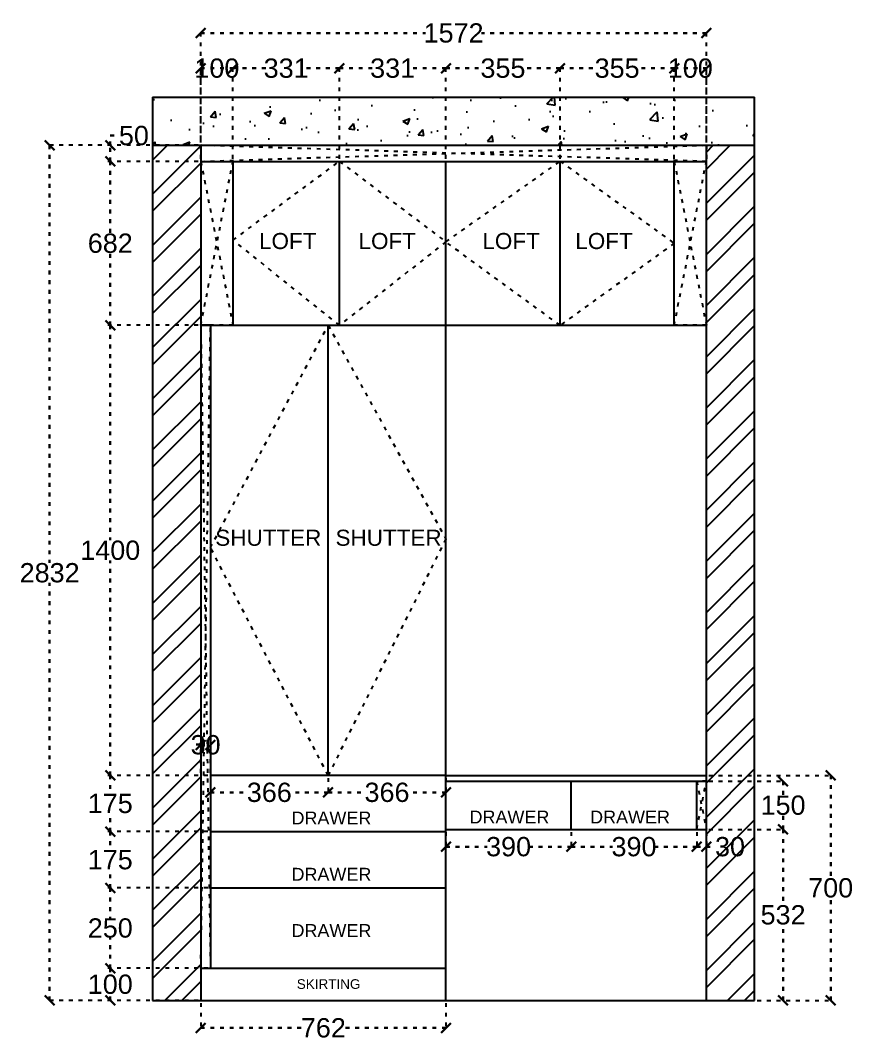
# Model space of a CAD drawing. Header units: millimetres. Extents: x 220712 to 1505573, y -354410 to 241923.
# Drawn here: x 289442 to 292029, y 112900 to 116073 of the extents above; entities that cross this region are included whole.
import ezdxf

# ---------------------------------------------------------------- set-up
doc = ezdxf.new("R2010")
doc.units = ezdxf.units.MM
doc.header["$MEASUREMENT"] = 0
doc.linetypes.add('ACAD_ISO03W100', pattern=[30, 12, -18])
doc.layers.add('Walls', color=253, linetype='Continuous')
doc.styles.get("Standard").update_dxf_attribs({"font": 'arial.ttf'})
doc.dimstyles.get("Standard").update_dxf_attribs({"dimtxt": 60, "dimasz": 30, "dimexe": 7.75, "dimexo": 8.13, "dimgap": 0.63, "dimtad": 0, "dimtih": 1, "dimtoh": 1, "dimdec": 0, "dimzin": 0, "dimtxsty": 'Standard', "dimblk": 'OBLIQUE', "dimcen": 2.25, "dimclrd": 1, "dimclre": 1, "dimclrt": 1, "dimadec": 0, "dimazin": 0, "dimtfac": 1, "dimtdec": 0, "dimtofl": 0, "dimtmove": 0, "dimatfit": 3, "dimfxl": 1, "dimtolj": 1, "dimtzin": 0, "dimlwd": 30, "dimarcsym": 0})

# ---------------------------------------------------------------- blocks, each defined once
blk = doc.blocks.new('_Oblique')
at = {"color": 0, "linetype": 'ByBlock', "lineweight": -2}
blk.add_line((-0.5, -0.5), (0.5, 0.5), dxfattribs=at)
blk = doc.blocks.new('*D835')
at = {"layer": 'Defpoints', "color": 0, "linetype": 'ACAD_ISO03W100', "transparency": 16777216}
for p in [(290002.5, 113024.5), (290764.5, 113024.5), (290764.5, 112939)]:
    blk.add_point(p, dxfattribs=at)
at = {"layer": 'Walls', "color": 1, "linetype": 'ACAD_ISO03W100', "lineweight": -2, "transparency": 16777216}
for p, q in [((290002.5, 113016.4), (290002.5, 112931.2)), ((290764.5, 113016.4), (290764.5, 112931.2))]:
    blk.add_line(p, q, dxfattribs=at)
at = {"layer": 'Walls', "color": 1, "linetype": 'ACAD_ISO03W100', "lineweight": 30, "transparency": 16777216}
for p, q in [((290002.5, 112939), (290317.1, 112939)), ((290764.5, 112939), (290449.9, 112939))]:
    blk.add_line(p, q, dxfattribs=at)
at = {"layer": 'Walls', "color": 1, "linetype": 'ACAD_ISO03W100', "lineweight": 30, "transparency": 16777216, "xscale": 30, "yscale": 30, "zscale": 30, "rotation": 180}
blk.add_blockref('_Oblique', (290002.5, 112939), dxfattribs=at)
at = {"layer": 'Walls', "color": 1, "linetype": 'ACAD_ISO03W100', "lineweight": 30, "transparency": 16777216, "xscale": 30, "yscale": 30, "zscale": 30}
blk.add_blockref('_Oblique', (290764.5, 112939), dxfattribs=at)
at = {"layer": 'Walls', "color": 1, "linetype": 'ACAD_ISO03W100', "transparency": 16777216, "insert": (290383.5, 112939), "char_height": 60, "attachment_point": 5}
blk.add_mtext('\\A1;762', dxfattribs=at)
blk = doc.blocks.new('*D836')
at = {"layer": 'Defpoints', "color": 0, "linetype": 'ACAD_ISO03W100', "transparency": 16777216}
for p in [(291154.5, 113556.5), (291544.5, 113556.5), (291544.5, 113502.5)]:
    blk.add_point(p, dxfattribs=at)
at = {"layer": 'Walls', "color": 1, "linetype": 'ACAD_ISO03W100', "lineweight": -2, "transparency": 16777216}
for p, q in [((291154.5, 113548.37), (291154.5, 113494.75)), ((291544.5, 113548.37), (291544.5, 113494.75))]:
    blk.add_line(p, q, dxfattribs=at)
at = {"layer": 'Walls', "color": 1, "linetype": 'ACAD_ISO03W100', "lineweight": 30, "transparency": 16777216}
for p, q in [((291154.5, 113502.5), (291282.710382, 113502.5)), ((291544.5, 113502.5), (291416.289618, 113502.5))]:
    blk.add_line(p, q, dxfattribs=at)
at = {"layer": 'Walls', "color": 1, "linetype": 'ACAD_ISO03W100', "lineweight": 30, "transparency": 16777216, "xscale": 30, "yscale": 30, "zscale": 30, "rotation": 180}
blk.add_blockref('_Oblique', (291154.5, 113502.5), dxfattribs=at)
at = {"layer": 'Walls', "color": 1, "linetype": 'ACAD_ISO03W100', "lineweight": 30, "transparency": 16777216, "xscale": 30, "yscale": 30, "zscale": 30}
blk.add_blockref('_Oblique', (291544.5, 113502.5), dxfattribs=at)
at = {"layer": 'Walls', "color": 1, "linetype": 'ACAD_ISO03W100', "transparency": 16777216, "insert": (291349.5, 113502.5), "char_height": 60, "attachment_point": 5}
blk.add_mtext('\\A1;390', dxfattribs=at)
blk = doc.blocks.new('*D853')
at = {"layer": 'Defpoints', "color": 0, "linetype": 'ACAD_ISO03W100', "transparency": 16777216}
for p in [(290764.5, 113556.5), (291154.5, 113556.5), (291154.5, 113502.5)]:
    blk.add_point(p, dxfattribs=at)
at = {"layer": 'Walls', "color": 1, "linetype": 'ACAD_ISO03W100', "lineweight": -2, "transparency": 16777216}
for p, q in [((290764.5, 113548.37), (290764.5, 113494.75)), ((291154.5, 113548.37), (291154.5, 113494.75))]:
    blk.add_line(p, q, dxfattribs=at)
at = {"layer": 'Walls', "color": 1, "linetype": 'ACAD_ISO03W100', "lineweight": 30, "transparency": 16777216}
for p, q in [((290764.5, 113502.5), (290892.710382, 113502.5)), ((291154.5, 113502.5), (291026.289618, 113502.5))]:
    blk.add_line(p, q, dxfattribs=at)
at = {"layer": 'Walls', "color": 1, "linetype": 'ACAD_ISO03W100', "lineweight": 30, "transparency": 16777216, "xscale": 30, "yscale": 30, "zscale": 30, "rotation": 180}
blk.add_blockref('_Oblique', (290764.5, 113502.5), dxfattribs=at)
at = {"layer": 'Walls', "color": 1, "linetype": 'ACAD_ISO03W100', "lineweight": 30, "transparency": 16777216, "xscale": 30, "yscale": 30, "zscale": 30}
blk.add_blockref('_Oblique', (291154.5, 113502.5), dxfattribs=at)
at = {"layer": 'Walls', "color": 1, "linetype": 'ACAD_ISO03W100', "transparency": 16777216, "insert": (290959.5, 113502.5), "char_height": 60, "attachment_point": 5}
blk.add_mtext('\\A1;390', dxfattribs=at)
blk = doc.blocks.new('*D854')
at = {"layer": 'Defpoints', "color": 0, "linetype": 'ACAD_ISO03W100', "transparency": 16777216}
for p in [(291544.5, 113556.5), (291574.5, 113556.5), (291574.5, 113502.5)]:
    blk.add_point(p, dxfattribs=at)
at = {"layer": 'Walls', "color": 1, "linetype": 'ACAD_ISO03W100', "lineweight": -2, "transparency": 16777216}
for p, q in [((291544.5, 113548.4), (291544.5, 113494.7)), ((291574.5, 113548.4), (291574.5, 113494.7))]:
    blk.add_line(p, q, dxfattribs=at)
at = {"layer": 'Walls', "color": 1, "linetype": 'ACAD_ISO03W100', "lineweight": 30, "transparency": 16777216}
for p, q in [((291544.5, 113502.5), (291574.5, 113502.5)), ((291574.5, 113502.5), (291604.5, 113502.5))]:
    blk.add_line(p, q, dxfattribs=at)
at = {"layer": 'Walls', "color": 1, "linetype": 'ACAD_ISO03W100', "lineweight": 30, "transparency": 16777216, "xscale": 30, "yscale": 30, "zscale": 30, "rotation": 180}
blk.add_blockref('_Oblique', (291544.5, 113502.5), dxfattribs=at)
at = {"layer": 'Walls', "color": 1, "linetype": 'ACAD_ISO03W100', "lineweight": 30, "transparency": 16777216, "xscale": 30, "yscale": 30, "zscale": 30}
blk.add_blockref('_Oblique', (291574.5, 113502.5), dxfattribs=at)
at = {"layer": 'Walls', "color": 1, "linetype": 'ACAD_ISO03W100', "transparency": 16777216, "insert": (291648, 113502.5), "char_height": 60, "attachment_point": 5}
blk.add_mtext('\\A1;30', dxfattribs=at)
blk = doc.blocks.new('*D855')
at = {"layer": 'Defpoints', "color": 0, "linetype": 'ACAD_ISO03W100', "transparency": 16777216}
for p in [(289721, 113124.5), (290002.5, 113124.5), (290002.5, 113024.5)]:
    blk.add_point(p, dxfattribs=at)
at = {"layer": 'Walls', "color": 1, "linetype": 'ACAD_ISO03W100', "lineweight": -2, "transparency": 16777216}
for p, q in [((289994.4, 113124.5), (289713.3, 113124.5)), ((289994.4, 113024.5), (289713.3, 113024.5))]:
    blk.add_line(p, q, dxfattribs=at)
at = {"layer": 'Walls', "color": 1, "linetype": 'ACAD_ISO03W100', "lineweight": 30, "transparency": 16777216}
for p, q in [((289721, 113124.5), (289721, 113105.8)), ((289721, 113024.5), (289721, 113043.2))]:
    blk.add_line(p, q, dxfattribs=at)
at = {"layer": 'Walls', "color": 1, "linetype": 'ACAD_ISO03W100', "lineweight": 30, "transparency": 16777216, "xscale": 30, "yscale": 30, "zscale": 30}
for p, rotation in [((289721, 113124.5), 90), ((289721, 113024.5), 270)]:
    blk.add_blockref('_Oblique', p, dxfattribs=dict(at, rotation=rotation))
at = {"layer": 'Walls', "color": 1, "linetype": 'ACAD_ISO03W100', "transparency": 16777216, "insert": (289721, 113074.5), "char_height": 60, "attachment_point": 5}
blk.add_mtext('\\A1;100', dxfattribs=at)
blk = doc.blocks.new('*D856')
at = {"layer": 'Defpoints', "color": 0, "linetype": 'ACAD_ISO03W100', "transparency": 16777216}
for p in [(289721, 113374.5), (290032.5, 113374.5), (290032.5, 113124.5)]:
    blk.add_point(p, dxfattribs=at)
at = {"layer": 'Walls', "color": 1, "linetype": 'ACAD_ISO03W100', "lineweight": -2, "transparency": 16777216}
for p, q in [((290024.4, 113374.5), (289713.3, 113374.5)), ((290024.4, 113124.5), (289713.3, 113124.5))]:
    blk.add_line(p, q, dxfattribs=at)
at = {"layer": 'Walls', "color": 1, "linetype": 'ACAD_ISO03W100', "lineweight": 30, "transparency": 16777216}
for p, q in [((289721, 113374.5), (289721, 113280.8)), ((289721, 113124.5), (289721, 113218.2))]:
    blk.add_line(p, q, dxfattribs=at)
at = {"layer": 'Walls', "color": 1, "linetype": 'ACAD_ISO03W100', "lineweight": 30, "transparency": 16777216, "xscale": 30, "yscale": 30, "zscale": 30}
for p, rotation in [((289721, 113374.5), 90), ((289721, 113124.5), 270)]:
    blk.add_blockref('_Oblique', p, dxfattribs=dict(at, rotation=rotation))
at = {"layer": 'Walls', "color": 1, "linetype": 'ACAD_ISO03W100', "transparency": 16777216, "insert": (289721, 113249.5), "char_height": 60, "attachment_point": 5}
blk.add_mtext('\\A1;250', dxfattribs=at)
blk = doc.blocks.new('*D857')
at = {"layer": 'Defpoints', "color": 0, "linetype": 'ACAD_ISO03W100', "transparency": 16777216}
for p in [(289721, 113549.5), (290032.5, 113549.5), (290032.5, 113374.5)]:
    blk.add_point(p, dxfattribs=at)
at = {"layer": 'Walls', "color": 1, "linetype": 'ACAD_ISO03W100', "lineweight": -2, "transparency": 16777216}
for p, q in [((290024.4, 113549.5), (289713.3, 113549.5)), ((290024.4, 113374.5), (289713.3, 113374.5))]:
    blk.add_line(p, q, dxfattribs=at)
at = {"layer": 'Walls', "color": 1, "linetype": 'ACAD_ISO03W100', "lineweight": 30, "transparency": 16777216}
for p, q in [((289721, 113549.5), (289721, 113493.3)), ((289721, 113374.5), (289721, 113430.7))]:
    blk.add_line(p, q, dxfattribs=at)
at = {"layer": 'Walls', "color": 1, "linetype": 'ACAD_ISO03W100', "lineweight": 30, "transparency": 16777216, "xscale": 30, "yscale": 30, "zscale": 30}
for p, rotation in [((289721, 113549.5), 90), ((289721, 113374.5), 270)]:
    blk.add_blockref('_Oblique', p, dxfattribs=dict(at, rotation=rotation))
at = {"layer": 'Walls', "color": 1, "linetype": 'ACAD_ISO03W100', "transparency": 16777216, "insert": (289721, 113462), "char_height": 60, "attachment_point": 5}
blk.add_mtext('\\A1;175', dxfattribs=at)
blk = doc.blocks.new('*D845')
at = {"layer": 'Defpoints', "color": 0, "linetype": 'ACAD_ISO03W100', "transparency": 16777216}
for p in [(289721, 113724.5), (290032.5, 113724.5), (290032.5, 113549.5)]:
    blk.add_point(p, dxfattribs=at)
at = {"layer": 'Walls', "color": 1, "linetype": 'ACAD_ISO03W100', "lineweight": -2, "transparency": 16777216}
for p, q in [((290024.4, 113724.5), (289713.3, 113724.5)), ((290024.4, 113549.5), (289713.3, 113549.5))]:
    blk.add_line(p, q, dxfattribs=at)
at = {"layer": 'Walls', "color": 1, "linetype": 'ACAD_ISO03W100', "lineweight": 30, "transparency": 16777216}
for p, q in [((289721, 113724.5), (289721, 113668.3)), ((289721, 113549.5), (289721, 113605.7))]:
    blk.add_line(p, q, dxfattribs=at)
at = {"layer": 'Walls', "color": 1, "linetype": 'ACAD_ISO03W100', "lineweight": 30, "transparency": 16777216, "xscale": 30, "yscale": 30, "zscale": 30}
for p, rotation in [((289721, 113724.5), 90), ((289721, 113549.5), 270)]:
    blk.add_blockref('_Oblique', p, dxfattribs=dict(at, rotation=rotation))
at = {"layer": 'Walls', "color": 1, "linetype": 'ACAD_ISO03W100', "transparency": 16777216, "insert": (289721, 113637), "char_height": 60, "attachment_point": 5}
blk.add_mtext('\\A1;175', dxfattribs=at)
blk = doc.blocks.new('*D846')
at = {"layer": 'Defpoints', "color": 0, "linetype": 'ACAD_ISO03W100', "transparency": 16777216}
for p in [(289721, 115124.5), (290032.5, 115124.5), (290032.5, 113724.5)]:
    blk.add_point(p, dxfattribs=at)
at = {"layer": 'Walls', "color": 1, "linetype": 'ACAD_ISO03W100', "lineweight": -2, "transparency": 16777216}
for p, q in [((290024.4, 115124.5), (289713.3, 115124.5)), ((290024.4, 113724.5), (289713.3, 113724.5))]:
    blk.add_line(p, q, dxfattribs=at)
at = {"layer": 'Walls', "color": 1, "linetype": 'ACAD_ISO03W100', "lineweight": 30, "transparency": 16777216}
for p, q in [((289721, 115124.5), (289721, 114455.8)), ((289721, 113724.5), (289721, 114393.2))]:
    blk.add_line(p, q, dxfattribs=at)
at = {"layer": 'Walls', "color": 1, "linetype": 'ACAD_ISO03W100', "lineweight": 30, "transparency": 16777216, "xscale": 30, "yscale": 30, "zscale": 30}
for p, rotation in [((289721, 115124.5), 90), ((289721, 113724.5), 270)]:
    blk.add_blockref('_Oblique', p, dxfattribs=dict(at, rotation=rotation))
at = {"layer": 'Walls', "color": 1, "linetype": 'ACAD_ISO03W100', "transparency": 16777216, "insert": (289721, 114424.5), "char_height": 60, "attachment_point": 5}
blk.add_mtext('\\A1;1400', dxfattribs=at)
blk = doc.blocks.new('*D847')
at = {"layer": 'Defpoints', "color": 0, "linetype": 'ACAD_ISO03W100', "transparency": 16777216}
for p in [(289721, 115634.5), (290002.5, 115634.5), (290002.5, 115124.5)]:
    blk.add_point(p, dxfattribs=at)
at = {"layer": 'Walls', "color": 1, "linetype": 'ACAD_ISO03W100', "lineweight": -2, "transparency": 16777216}
for p, q in [((289994.4, 115634.5), (289713.3, 115634.5)), ((289994.4, 115124.5), (289713.3, 115124.5))]:
    blk.add_line(p, q, dxfattribs=at)
at = {"layer": 'Walls', "color": 1, "linetype": 'ACAD_ISO03W100', "lineweight": 30, "transparency": 16777216}
for p, q in [((289721, 115634.5), (289721, 115410.8)), ((289721, 115124.5), (289721, 115348.2))]:
    blk.add_line(p, q, dxfattribs=at)
at = {"layer": 'Walls', "color": 1, "linetype": 'ACAD_ISO03W100', "lineweight": 30, "transparency": 16777216, "xscale": 30, "yscale": 30, "zscale": 30}
for p, rotation in [((289721, 115634.5), 90), ((289721, 115124.5), 270)]:
    blk.add_blockref('_Oblique', p, dxfattribs=dict(at, rotation=rotation))
at = {"layer": 'Walls', "color": 1, "linetype": 'ACAD_ISO03W100', "transparency": 16777216, "insert": (289721, 115379.5), "char_height": 60, "attachment_point": 5}
blk.add_mtext('\\A1;682', dxfattribs=at)
blk = doc.blocks.new('*D849')
at = {"layer": 'Defpoints', "color": 0, "linetype": 'ACAD_ISO03W100', "transparency": 16777216}
for p in [(289721, 115684.5), (290002.5, 115684.5), (290002.5, 115634.5)]:
    blk.add_point(p, dxfattribs=at)
at = {"layer": 'Walls', "color": 1, "linetype": 'ACAD_ISO03W100', "lineweight": 30, "transparency": 16777216}
for p, q in [((289721, 115684.5), (289721, 115714.5)), ((289721, 115714.5), (289751, 115714.5)), ((289721, 115634.5), (289721, 115684.5))]:
    blk.add_line(p, q, dxfattribs=at)
at = {"layer": 'Walls', "color": 1, "linetype": 'ACAD_ISO03W100', "lineweight": -2, "transparency": 16777216}
for p, q in [((289994.37, 115684.5), (289713.25, 115684.5)), ((289994.37, 115634.5), (289713.25, 115634.5))]:
    blk.add_line(p, q, dxfattribs=at)
at = {"layer": 'Walls', "color": 1, "linetype": 'ACAD_ISO03W100', "lineweight": 30, "transparency": 16777216, "xscale": 30, "yscale": 30, "zscale": 30}
for p, rotation in [((289721, 115684.5), 90), ((289721, 115634.5), 270)]:
    blk.add_blockref('_Oblique', p, dxfattribs=dict(at, rotation=rotation))
at = {"layer": 'Walls', "color": 1, "linetype": 'ACAD_ISO03W100', "transparency": 16777216, "insert": (289794.50176, 115714.5), "char_height": 60, "attachment_point": 5}
blk.add_mtext('\\A1;50', dxfattribs=at)
blk = doc.blocks.new('*D850')
at = {"layer": 'Defpoints', "color": 0, "linetype": 'ACAD_ISO03W100', "transparency": 16777216}
for p in [(290102.5, 115924), (290002.5, 115634.5), (290102.5, 115634.5)]:
    blk.add_point(p, dxfattribs=at)
at = {"layer": 'Walls', "color": 1, "linetype": 'ACAD_ISO03W100', "lineweight": -2, "transparency": 16777216}
for p, q in [((290002.5, 115642.63), (290002.5, 115931.75)), ((290102.5, 115642.63), (290102.5, 115931.75))]:
    blk.add_line(p, q, dxfattribs=at)
at = {"layer": 'Walls', "color": 1, "linetype": 'ACAD_ISO03W100', "lineweight": 30, "transparency": 16777216}
blk.add_line((290002.5, 115924), (290102.5, 115924), dxfattribs=at)
at = {"layer": 'Walls', "color": 1, "linetype": 'ACAD_ISO03W100', "lineweight": 30, "transparency": 16777216, "xscale": 30, "yscale": 30, "zscale": 30, "rotation": 180}
blk.add_blockref('_Oblique', (290002.5, 115924), dxfattribs=at)
at = {"layer": 'Walls', "color": 1, "linetype": 'ACAD_ISO03W100', "lineweight": 30, "transparency": 16777216, "xscale": 30, "yscale": 30, "zscale": 30}
blk.add_blockref('_Oblique', (290102.5, 115924), dxfattribs=at)
at = {"layer": 'Walls', "color": 1, "linetype": 'ACAD_ISO03W100', "transparency": 16777216, "insert": (290052.5, 115924), "char_height": 60, "attachment_point": 5}
blk.add_mtext('\\A1;100', dxfattribs=at)
blk = doc.blocks.new('*D851')
at = {"layer": 'Defpoints', "color": 0, "linetype": 'ACAD_ISO03W100', "transparency": 16777216}
for p in [(290433.5, 115924), (290102.5, 115634.5), (290433.5, 115634.5)]:
    blk.add_point(p, dxfattribs=at)
at = {"layer": 'Walls', "color": 1, "linetype": 'ACAD_ISO03W100', "lineweight": -2, "transparency": 16777216}
for p, q in [((290102.5, 115642.6), (290102.5, 115931.7)), ((290433.5, 115642.6), (290433.5, 115931.7))]:
    blk.add_line(p, q, dxfattribs=at)
at = {"layer": 'Walls', "color": 1, "linetype": 'ACAD_ISO03W100', "lineweight": 30, "transparency": 16777216}
for p, q in [((290102.5, 115924), (290206.9, 115924)), ((290433.5, 115924), (290329.1, 115924))]:
    blk.add_line(p, q, dxfattribs=at)
at = {"layer": 'Walls', "color": 1, "linetype": 'ACAD_ISO03W100', "lineweight": 30, "transparency": 16777216, "xscale": 30, "yscale": 30, "zscale": 30, "rotation": 180}
blk.add_blockref('_Oblique', (290102.5, 115924), dxfattribs=at)
at = {"layer": 'Walls', "color": 1, "linetype": 'ACAD_ISO03W100', "lineweight": 30, "transparency": 16777216, "xscale": 30, "yscale": 30, "zscale": 30}
blk.add_blockref('_Oblique', (290433.5, 115924), dxfattribs=at)
at = {"layer": 'Walls', "color": 1, "linetype": 'ACAD_ISO03W100', "transparency": 16777216, "insert": (290268, 115924), "char_height": 60, "attachment_point": 5}
blk.add_mtext('\\A1;331', dxfattribs=at)
blk = doc.blocks.new('*D852')
at = {"layer": 'Defpoints', "color": 0, "linetype": 'ACAD_ISO03W100', "transparency": 16777216}
for p in [(290433.5, 115924), (290433.5, 115634.5), (290764.5, 115634.5)]:
    blk.add_point(p, dxfattribs=at)
at = {"layer": 'Walls', "color": 1, "linetype": 'ACAD_ISO03W100', "lineweight": -2, "transparency": 16777216}
for p, q in [((290433.5, 115642.6), (290433.5, 115931.7)), ((290764.5, 115642.6), (290764.5, 115931.7))]:
    blk.add_line(p, q, dxfattribs=at)
at = {"layer": 'Walls', "color": 1, "linetype": 'ACAD_ISO03W100', "lineweight": 30, "transparency": 16777216}
for p, q in [((290433.5, 115924), (290537.9, 115924)), ((290764.5, 115924), (290660.1, 115924))]:
    blk.add_line(p, q, dxfattribs=at)
at = {"layer": 'Walls', "color": 1, "linetype": 'ACAD_ISO03W100', "lineweight": 30, "transparency": 16777216, "xscale": 30, "yscale": 30, "zscale": 30, "rotation": 180}
blk.add_blockref('_Oblique', (290433.5, 115924), dxfattribs=at)
at = {"layer": 'Walls', "color": 1, "linetype": 'ACAD_ISO03W100', "lineweight": 30, "transparency": 16777216, "xscale": 30, "yscale": 30, "zscale": 30}
blk.add_blockref('_Oblique', (290764.5, 115924), dxfattribs=at)
at = {"layer": 'Walls', "color": 1, "linetype": 'ACAD_ISO03W100', "transparency": 16777216, "insert": (290599, 115924), "char_height": 60, "attachment_point": 5}
blk.add_mtext('\\A1;331', dxfattribs=at)
blk = doc.blocks.new('*D837')
at = {"layer": 'Defpoints', "color": 0, "linetype": 'ACAD_ISO03W100', "transparency": 16777216}
for p in [(290764.5, 115924), (290764.5, 115634.5), (291119.5, 115634.5)]:
    blk.add_point(p, dxfattribs=at)
at = {"layer": 'Walls', "color": 1, "linetype": 'ACAD_ISO03W100', "lineweight": -2, "transparency": 16777216}
for p, q in [((290764.5, 115642.6), (290764.5, 115931.7)), ((291119.5, 115642.6), (291119.5, 115931.7))]:
    blk.add_line(p, q, dxfattribs=at)
at = {"layer": 'Walls', "color": 1, "linetype": 'ACAD_ISO03W100', "lineweight": 30, "transparency": 16777216}
for p, q in [((290764.5, 115924), (290874.9, 115924)), ((291119.5, 115924), (291009.1, 115924))]:
    blk.add_line(p, q, dxfattribs=at)
at = {"layer": 'Walls', "color": 1, "linetype": 'ACAD_ISO03W100', "lineweight": 30, "transparency": 16777216, "xscale": 30, "yscale": 30, "zscale": 30, "rotation": 180}
blk.add_blockref('_Oblique', (290764.5, 115924), dxfattribs=at)
at = {"layer": 'Walls', "color": 1, "linetype": 'ACAD_ISO03W100', "lineweight": 30, "transparency": 16777216, "xscale": 30, "yscale": 30, "zscale": 30}
blk.add_blockref('_Oblique', (291119.5, 115924), dxfattribs=at)
at = {"layer": 'Walls', "color": 1, "linetype": 'ACAD_ISO03W100', "transparency": 16777216, "insert": (290942, 115924), "char_height": 60, "attachment_point": 5}
blk.add_mtext('\\A1;355', dxfattribs=at)
blk = doc.blocks.new('*D838')
at = {"layer": 'Defpoints', "color": 0, "linetype": 'ACAD_ISO03W100', "transparency": 16777216}
for p in [(291119.5, 115924), (291119.5, 115634.5), (291474.5, 115634.5)]:
    blk.add_point(p, dxfattribs=at)
at = {"layer": 'Walls', "color": 1, "linetype": 'ACAD_ISO03W100', "lineweight": -2, "transparency": 16777216}
for p, q in [((291119.5, 115642.6), (291119.5, 115931.7)), ((291474.5, 115642.6), (291474.5, 115931.7))]:
    blk.add_line(p, q, dxfattribs=at)
at = {"layer": 'Walls', "color": 1, "linetype": 'ACAD_ISO03W100', "lineweight": 30, "transparency": 16777216}
for p, q in [((291119.5, 115924), (291229.9, 115924)), ((291474.5, 115924), (291364.1, 115924))]:
    blk.add_line(p, q, dxfattribs=at)
at = {"layer": 'Walls', "color": 1, "linetype": 'ACAD_ISO03W100', "lineweight": 30, "transparency": 16777216, "xscale": 30, "yscale": 30, "zscale": 30, "rotation": 180}
blk.add_blockref('_Oblique', (291119.5, 115924), dxfattribs=at)
at = {"layer": 'Walls', "color": 1, "linetype": 'ACAD_ISO03W100', "lineweight": 30, "transparency": 16777216, "xscale": 30, "yscale": 30, "zscale": 30}
blk.add_blockref('_Oblique', (291474.5, 115924), dxfattribs=at)
at = {"layer": 'Walls', "color": 1, "linetype": 'ACAD_ISO03W100', "transparency": 16777216, "insert": (291297, 115924), "char_height": 60, "attachment_point": 5}
blk.add_mtext('\\A1;355', dxfattribs=at)
blk = doc.blocks.new('*D839')
at = {"layer": 'Defpoints', "color": 0, "linetype": 'ACAD_ISO03W100', "transparency": 16777216}
for p in [(291574.5, 115924), (291474.5, 115634.5), (291574.5, 115634.5)]:
    blk.add_point(p, dxfattribs=at)
at = {"layer": 'Walls', "color": 1, "linetype": 'ACAD_ISO03W100', "lineweight": -2, "transparency": 16777216}
for p, q in [((291474.5, 115642.63), (291474.5, 115931.75)), ((291574.5, 115642.63), (291574.5, 115931.75))]:
    blk.add_line(p, q, dxfattribs=at)
at = {"layer": 'Walls', "color": 1, "linetype": 'ACAD_ISO03W100', "lineweight": 30, "transparency": 16777216}
blk.add_line((291474.5, 115924), (291574.5, 115924), dxfattribs=at)
at = {"layer": 'Walls', "color": 1, "linetype": 'ACAD_ISO03W100', "lineweight": 30, "transparency": 16777216, "xscale": 30, "yscale": 30, "zscale": 30, "rotation": 180}
blk.add_blockref('_Oblique', (291474.5, 115924), dxfattribs=at)
at = {"layer": 'Walls', "color": 1, "linetype": 'ACAD_ISO03W100', "lineweight": 30, "transparency": 16777216, "xscale": 30, "yscale": 30, "zscale": 30}
blk.add_blockref('_Oblique', (291574.5, 115924), dxfattribs=at)
at = {"layer": 'Walls', "color": 1, "linetype": 'ACAD_ISO03W100', "transparency": 16777216, "insert": (291524.5, 115924), "char_height": 60, "attachment_point": 5}
blk.add_mtext('\\A1;100', dxfattribs=at)
blk = doc.blocks.new('*D833')
at = {"layer": 'Defpoints', "color": 0, "linetype": 'ACAD_ISO03W100', "transparency": 16777216}
for p in [(290032.5, 113819.5), (290002.5, 113724.5), (290032.5, 113724.5)]:
    blk.add_point(p, dxfattribs=at)
at = {"layer": 'Walls', "color": 1, "linetype": 'ACAD_ISO03W100', "lineweight": -2, "transparency": 16777216}
for p, q in [((290002.5, 113732.63), (290002.5, 113827.25)), ((290032.5, 113732.63), (290032.5, 113827.25))]:
    blk.add_line(p, q, dxfattribs=at)
at = {"layer": 'Walls', "color": 1, "linetype": 'ACAD_ISO03W100', "lineweight": 30, "transparency": 16777216}
blk.add_line((290002.5, 113819.5), (290032.5, 113819.5), dxfattribs=at)
at = {"layer": 'Walls', "color": 1, "linetype": 'ACAD_ISO03W100', "lineweight": 30, "transparency": 16777216, "xscale": 30, "yscale": 30, "zscale": 30, "rotation": 180}
blk.add_blockref('_Oblique', (290002.5, 113819.5), dxfattribs=at)
at = {"layer": 'Walls', "color": 1, "linetype": 'ACAD_ISO03W100', "lineweight": 30, "transparency": 16777216, "xscale": 30, "yscale": 30, "zscale": 30}
blk.add_blockref('_Oblique', (290032.5, 113819.5), dxfattribs=at)
at = {"layer": 'Walls', "color": 1, "linetype": 'ACAD_ISO03W100', "transparency": 16777216, "insert": (290017.5, 113819.5), "char_height": 60, "attachment_point": 5}
blk.add_mtext('\\A1;30', dxfattribs=at)
blk = doc.blocks.new('*D840')
at = {"layer": 'Defpoints', "color": 0, "linetype": 'ACAD_ISO03W100', "transparency": 16777216}
for p in [(290032.5, 113724.5), (290398.5, 113724.5), (290398.5, 113671.5)]:
    blk.add_point(p, dxfattribs=at)
at = {"layer": 'Walls', "color": 1, "linetype": 'ACAD_ISO03W100', "lineweight": -2, "transparency": 16777216}
for p, q in [((290032.5, 113716.4), (290032.5, 113663.7)), ((290398.5, 113716.4), (290398.5, 113663.7))]:
    blk.add_line(p, q, dxfattribs=at)
at = {"layer": 'Walls', "color": 1, "linetype": 'ACAD_ISO03W100', "lineweight": 30, "transparency": 16777216}
for p, q in [((290032.5, 113671.5), (290148.6, 113671.5)), ((290398.5, 113671.5), (290282.4, 113671.5))]:
    blk.add_line(p, q, dxfattribs=at)
at = {"layer": 'Walls', "color": 1, "linetype": 'ACAD_ISO03W100', "lineweight": 30, "transparency": 16777216, "xscale": 30, "yscale": 30, "zscale": 30, "rotation": 180}
blk.add_blockref('_Oblique', (290032.5, 113671.5), dxfattribs=at)
at = {"layer": 'Walls', "color": 1, "linetype": 'ACAD_ISO03W100', "lineweight": 30, "transparency": 16777216, "xscale": 30, "yscale": 30, "zscale": 30}
blk.add_blockref('_Oblique', (290398.5, 113671.5), dxfattribs=at)
at = {"layer": 'Walls', "color": 1, "linetype": 'ACAD_ISO03W100', "transparency": 16777216, "insert": (290215.5, 113671.5), "char_height": 60, "attachment_point": 5}
blk.add_mtext('\\A1;366', dxfattribs=at)
blk = doc.blocks.new('*D841')
at = {"layer": 'Defpoints', "color": 0, "linetype": 'ACAD_ISO03W100', "transparency": 16777216}
for p in [(290398.5, 113724.5), (290764.5, 113724.5), (290764.5, 113671.5)]:
    blk.add_point(p, dxfattribs=at)
at = {"layer": 'Walls', "color": 1, "linetype": 'ACAD_ISO03W100', "lineweight": -2, "transparency": 16777216}
for p, q in [((290398.5, 113716.4), (290398.5, 113663.7)), ((290764.5, 113716.4), (290764.5, 113663.7))]:
    blk.add_line(p, q, dxfattribs=at)
at = {"layer": 'Walls', "color": 1, "linetype": 'ACAD_ISO03W100', "lineweight": 30, "transparency": 16777216}
for p, q in [((290398.5, 113671.5), (290514.6, 113671.5)), ((290764.5, 113671.5), (290648.4, 113671.5))]:
    blk.add_line(p, q, dxfattribs=at)
at = {"layer": 'Walls', "color": 1, "linetype": 'ACAD_ISO03W100', "lineweight": 30, "transparency": 16777216, "xscale": 30, "yscale": 30, "zscale": 30, "rotation": 180}
blk.add_blockref('_Oblique', (290398.5, 113671.5), dxfattribs=at)
at = {"layer": 'Walls', "color": 1, "linetype": 'ACAD_ISO03W100', "lineweight": 30, "transparency": 16777216, "xscale": 30, "yscale": 30, "zscale": 30}
blk.add_blockref('_Oblique', (290764.5, 113671.5), dxfattribs=at)
at = {"layer": 'Walls', "color": 1, "linetype": 'ACAD_ISO03W100', "transparency": 16777216, "insert": (290581.5, 113671.5), "char_height": 60, "attachment_point": 5}
blk.add_mtext('\\A1;366', dxfattribs=at)
blk = doc.blocks.new('*D834')
at = {"layer": 'Defpoints', "color": 0, "linetype": 'ACAD_ISO03W100', "transparency": 16777216}
for p in [(291574.5, 116033.5), (290002.5, 115684.5), (291574.5, 115684.5)]:
    blk.add_point(p, dxfattribs=at)
at = {"layer": 'Walls', "color": 1, "linetype": 'ACAD_ISO03W100', "lineweight": -2, "transparency": 16777216}
for p, q in [((290002.5, 115692.6), (290002.5, 116041.2)), ((291574.5, 115692.6), (291574.5, 116041.2))]:
    blk.add_line(p, q, dxfattribs=at)
at = {"layer": 'Walls', "color": 1, "linetype": 'ACAD_ISO03W100', "lineweight": 30, "transparency": 16777216}
for p, q in [((290002.5, 116033.5), (290701.4, 116033.5)), ((291574.5, 116033.5), (290875.6, 116033.5))]:
    blk.add_line(p, q, dxfattribs=at)
at = {"layer": 'Walls', "color": 1, "linetype": 'ACAD_ISO03W100', "lineweight": 30, "transparency": 16777216, "xscale": 30, "yscale": 30, "zscale": 30, "rotation": 180}
blk.add_blockref('_Oblique', (290002.5, 116033.5), dxfattribs=at)
at = {"layer": 'Walls', "color": 1, "linetype": 'ACAD_ISO03W100', "lineweight": 30, "transparency": 16777216, "xscale": 30, "yscale": 30, "zscale": 30}
blk.add_blockref('_Oblique', (291574.5, 116033.5), dxfattribs=at)
at = {"layer": 'Walls', "color": 1, "linetype": 'ACAD_ISO03W100', "transparency": 16777216, "insert": (290788.5, 116033.5), "char_height": 60, "attachment_point": 5}
blk.add_mtext('\\A1;1572', dxfattribs=at)
blk = doc.blocks.new('*D842')
at = {"layer": 'Defpoints', "color": 0, "linetype": 'ACAD_ISO03W100', "transparency": 16777216}
for p in [(291574.5, 113556.5), (291574.5, 113024.5), (291813, 113024.5)]:
    blk.add_point(p, dxfattribs=at)
at = {"layer": 'Walls', "color": 1, "linetype": 'ACAD_ISO03W100', "lineweight": -2, "transparency": 16777216}
for p, q in [((291582.6, 113556.5), (291820.8, 113556.5)), ((291582.6, 113024.5), (291820.8, 113024.5))]:
    blk.add_line(p, q, dxfattribs=at)
at = {"layer": 'Walls', "color": 1, "linetype": 'ACAD_ISO03W100', "lineweight": 30, "transparency": 16777216}
for p, q in [((291813, 113556.5), (291813, 113321.8)), ((291813, 113024.5), (291813, 113259.2))]:
    blk.add_line(p, q, dxfattribs=at)
at = {"layer": 'Walls', "color": 1, "linetype": 'ACAD_ISO03W100', "lineweight": 30, "transparency": 16777216, "xscale": 30, "yscale": 30, "zscale": 30}
for p, rotation in [((291813, 113556.5), 90), ((291813, 113024.5), 270)]:
    blk.add_blockref('_Oblique', p, dxfattribs=dict(at, rotation=rotation))
at = {"layer": 'Walls', "color": 1, "linetype": 'ACAD_ISO03W100', "transparency": 16777216, "insert": (291813, 113290.5), "char_height": 60, "attachment_point": 5}
blk.add_mtext('\\A1;532', dxfattribs=at)
blk = doc.blocks.new('*D843')
at = {"layer": 'Defpoints', "color": 0, "linetype": 'ACAD_ISO03W100', "transparency": 16777216}
for p in [(291574.5, 113706.5), (291813, 113706.5), (291574.5, 113556.5)]:
    blk.add_point(p, dxfattribs=at)
at = {"layer": 'Walls', "color": 1, "linetype": 'ACAD_ISO03W100', "lineweight": -2, "transparency": 16777216}
for p, q in [((291582.6, 113706.5), (291820.8, 113706.5)), ((291582.6, 113556.5), (291820.8, 113556.5))]:
    blk.add_line(p, q, dxfattribs=at)
at = {"layer": 'Walls', "color": 1, "linetype": 'ACAD_ISO03W100', "lineweight": 30, "transparency": 16777216}
for p, q in [((291813, 113706.5), (291813, 113662.8)), ((291813, 113556.5), (291813, 113600.2))]:
    blk.add_line(p, q, dxfattribs=at)
at = {"layer": 'Walls', "color": 1, "linetype": 'ACAD_ISO03W100', "lineweight": 30, "transparency": 16777216, "xscale": 30, "yscale": 30, "zscale": 30}
for p, rotation in [((291813, 113706.5), 90), ((291813, 113556.5), 270)]:
    blk.add_blockref('_Oblique', p, dxfattribs=dict(at, rotation=rotation))
at = {"layer": 'Walls', "color": 1, "linetype": 'ACAD_ISO03W100', "transparency": 16777216, "insert": (291813, 113631.5), "char_height": 60, "attachment_point": 5}
blk.add_mtext('\\A1;150', dxfattribs=at)
blk = doc.blocks.new('*D844')
at = {"layer": 'Defpoints', "color": 0, "linetype": 'ACAD_ISO03W100', "transparency": 16777216}
for p in [(291574.5, 113724.5), (291574.5, 113024.5), (291961, 113024.5)]:
    blk.add_point(p, dxfattribs=at)
at = {"layer": 'Walls', "color": 1, "linetype": 'ACAD_ISO03W100', "lineweight": -2, "transparency": 16777216}
for p, q in [((291582.6, 113724.5), (291968.8, 113724.5)), ((291582.6, 113024.5), (291968.8, 113024.5))]:
    blk.add_line(p, q, dxfattribs=at)
at = {"layer": 'Walls', "color": 1, "linetype": 'ACAD_ISO03W100', "lineweight": 30, "transparency": 16777216}
for p, q in [((291961, 113724.5), (291961, 113405.8)), ((291961, 113024.5), (291961, 113343.2))]:
    blk.add_line(p, q, dxfattribs=at)
at = {"layer": 'Walls', "color": 1, "linetype": 'ACAD_ISO03W100', "lineweight": 30, "transparency": 16777216, "xscale": 30, "yscale": 30, "zscale": 30}
for p, rotation in [((291961, 113724.5), 90), ((291961, 113024.5), 270)]:
    blk.add_blockref('_Oblique', p, dxfattribs=dict(at, rotation=rotation))
at = {"layer": 'Walls', "color": 1, "linetype": 'ACAD_ISO03W100', "transparency": 16777216, "insert": (291961, 113374.5), "char_height": 60, "attachment_point": 5}
blk.add_mtext('\\A1;700', dxfattribs=at)
blk = doc.blocks.new('*D848')
at = {"layer": 'Defpoints', "color": 0, "linetype": 'ACAD_ISO03W100', "transparency": 16777216}
for p in [(289852.5, 115684.5), (289532.5, 113024.5), (289852.5, 113024.5)]:
    blk.add_point(p, dxfattribs=at)
at = {"layer": 'Walls', "color": 1, "linetype": 'ACAD_ISO03W100', "lineweight": -2, "transparency": 16777216}
for p, q in [((289844.4, 115684.5), (289524.8, 115684.5)), ((289844.4, 113024.5), (289524.8, 113024.5))]:
    blk.add_line(p, q, dxfattribs=at)
at = {"layer": 'Walls', "color": 1, "linetype": 'ACAD_ISO03W100', "lineweight": 30, "transparency": 16777216}
for p, q in [((289532.5, 115684.5), (289532.5, 114385.8)), ((289532.5, 113024.5), (289532.5, 114323.2))]:
    blk.add_line(p, q, dxfattribs=at)
at = {"layer": 'Walls', "color": 1, "linetype": 'ACAD_ISO03W100', "lineweight": 30, "transparency": 16777216, "xscale": 30, "yscale": 30, "zscale": 30}
for p, rotation in [((289532.5, 115684.5), 90), ((289532.5, 113024.5), 270)]:
    blk.add_blockref('_Oblique', p, dxfattribs=dict(at, rotation=rotation))
at = {"layer": 'Walls', "color": 1, "linetype": 'ACAD_ISO03W100', "transparency": 16777216, "insert": (289532.5, 114354.5), "char_height": 60, "attachment_point": 5}
blk.add_mtext('\\A1;2832', dxfattribs=at)

msp = doc.modelspace()

# ---------------------------------------------------------------- hatches: boundary and pattern name
at = {"layer": 'Walls', "true_color": 0xc7c8ca}
h = msp.add_hatch(dxfattribs=at)
h.set_pattern_fill('AR-CONC', color=9, scale=30)
h.set_pattern_definition([(50, (0, -3607), (215.17805, -18.82564), [22.5, -247.5]), (355, (0, -3607), (-41.6254, 225.65764), [18, -198]), (100.451444, (17.93, -3608.57), (173.55265, 206.832), [19.12206, -210.34263]), (46.1842, (0, -3547), (320.1724, -49.65578), [33.75, -371.25]), (96.63564, (26.68, -3551.14), (280.39858, 292.23558), [28.6831, -315.51413]), (351.18416, (0, -3547), (280.3986, 292.23558), [27, -297]), (21, (30, -3562), (179.07212, -120.78567), [22.5, -247.5]), (326, (30, -3562), (72.9946, 217.54501), [18, -198]), (71.451445, (44.92, -3572.07), (252.06671, 96.75935), [19.12206, -210.34263]), (37.5, (0, -3607), (3.647957, 99.868156), [0, -195.6, 0, -201, 0, -198.75]), (7.5, (0, -3607), (78.92086, 118.323514), [0, -114.6, 0, -191.1, 0, -75.75]), (327.5, (-66.9, -3607), (160.14673, -6.766462), [0, -75, 0, -234, 0, -310.5]), (317.5, (-96.9, -3607), (174.95585, 30.031495), [0, -97.5, 0, -155.4, 0, -220.5])])
h.paths.add_polyline_path([(291724.5, 115834.5), (289852.5, 115834.5), (289852.5, 115684.5), (291724.5, 115684.5)])
h = msp.add_hatch(dxfattribs=at)
h.set_pattern_fill('ANSI32', color=9, scale=300)
h.set_pattern_definition([(45, (0, -3607), (-79.549513, 79.549513), []), (45, (53.03, -3607), (-79.549513, 79.549513), [])])
h.paths.add_polyline_path([(290002.5, 115684.5), (289852.5, 115684.5), (289852.5, 113024.5), (290002.5, 113024.5)])
h.paths.add_polyline_path([(291574.5, 113024.5), (291724.5, 113024.5), (291724.5, 115684.5), (291574.5, 115684.5)])

# ---------------------------------------------------------------- linework, layer by layer
at = {"layer": 'Walls', "color": 18, "true_color": 0x000000}
for p, q in [((289852.5, 115834.5), (289852.5, 113024.5)), ((289852.5, 115834.5), (291724.5, 115834.5)), ((291724.5, 113024.5), (291724.5, 115834.5)), ((289852.5, 115684.5), (291724.5, 115684.5)), ((290002.5, 115684.5), (290002.5, 113024.5)), ((291574.5, 113024.5), (291574.5, 115684.5)), ((290002.5, 115634.5), (291574.5, 115634.5)), ((290102.5, 115634.5), (290102.5, 115124.5)), ((290433.5, 115124.5), (290433.5, 115634.5)), ((290764.5, 113024.5), (290764.5, 115634.5)), ((291119.5, 115124.5), (291119.5, 115634.5)), ((291474.5, 115124.5), (291474.5, 115634.5)), ((290002.5, 115124.5), (291574.5, 115124.5)), ((290032.5, 115124.5), (290032.5, 113124.5)), ((290398.5, 113724.5), (290398.5, 115124.5)), ((290764.5, 113724.5), (290032.5, 113724.5)), ((290764.5, 113724.5), (291574.5, 113724.5)), ((290764.5, 113706.5), (291574.5, 113706.5)), ((291154.5, 113556.5), (291154.5, 113706.5)), ((291544.5, 113556.5), (291544.5, 113706.5)), ((290032.5, 113549.5), (290764.5, 113549.5)), ((290764.5, 113556.5), (291574.5, 113556.5)), ((290032.5, 113374.5), (290764.5, 113374.5)), ((290002.5, 113124.5), (290764.5, 113124.5)), ((289852.5, 113024.5), (291724.5, 113024.5))]:
    msp.add_line(p, q, dxfattribs=at)
at = {"layer": 'Walls', "color": 240, "linetype": 'ACAD_ISO03W100', "true_color": 0xed1f24}
for points in [[(290002.5, 115634.5), (291574.5, 115684.5), (291574.5, 115634.5), (290002.5, 115684.5)], [(290002.5, 115634.5), (290102.5, 115124.5), (290002.5, 115124.5), (290102.5, 115634.5)], [(291474.5, 115634.5), (291574.5, 115124.5), (291474.5, 115124.5), (291574.5, 115634.5)], [(290002.5, 113124.5), (290032.5, 115124.5), (290002.5, 115124.5), (290032.5, 113124.5)], [(291544.5, 113556.5), (291574.5, 113706.5), (291544.5, 113706.5), (291574.5, 113556.5)]]:
    msp.add_lwpolyline(points, dxfattribs=at)
at = {"layer": 'Walls', "color": 9, "linetype": 'ACAD_ISO03W100', "true_color": 0xc7c8ca}
for points in [[(290433.5, 115634.5), (290764.5, 115384), (290433.5, 115124.5), (290102.5, 115389.5), (290433.5, 115634.5)], [(291119.5, 115634.5), (291474.5, 115379.5), (291119.5, 115124.5), (290764.5, 115384), (291119.5, 115634.5)], [(290398.5, 115124.5), (290764.5, 114460), (290398.5, 113724.5), (290032.5, 114433), (290398.5, 115124.5)]]:
    msp.add_lwpolyline(points, dxfattribs=at)

# ---------------------------------------------------------------- texts
at = {"color": 7, "attachment_point": 1}
for s, width, insert, char_height in [('LOFT', 282.386, (290183.5, 115411.7), 50), ('LOFT', 282.386, (290493, 115411.7), 50), ('LOFT', 282.386, (290878, 115411.7), 50), ('LOFT', 282.386, (291167, 115411.7), 50), ('SHUTTER', 282.386, (290047.5, 114488.7), 50), ('SHUTTER', 282.386, (290421.5, 114488.7), 50), ('DRAWER', 246.425, (290284.5, 113612), 40), ('DRAWER', 246.425, (290838, 113615), 40), ('DRAWER', 246.425, (291213, 113615), 40), ('DRAWER', 246.425, (290284.5, 113437), 40), ('DRAWER', 246.425, (290284.5, 113262), 40)]:
    msp.add_mtext_dynamic_manual_height_columns(s, width=width, gutter_width=1213, heights=[0], dxfattribs=dict(at, insert=insert, char_height=char_height))
at = {"color": 18, "true_color": 0x000000, "insert": (290301, 113090.5), "char_height": 30, "attachment_point": 1}
msp.add_mtext_dynamic_manual_height_columns('SKIRTING', width=2764.543, gutter_width=1, heights=[238.1], dxfattribs=at)

# ---------------------------------------------------------------- dimensions: what is measured, and where the dimension line sits
at = {"layer": 'Walls', "color": 240, "linetype": 'ACAD_ISO03W100', "true_color": 0xed1f24}
for base, p1, p2, picture, middle in [((291574.5, 116033.5), (290002.5, 115684.5), (291574.5, 115684.5), '*D834', (290788.5, 116033.5)), ((290433.5, 115924), (290102.5, 115634.5), (290433.5, 115634.5), '*D851', (290268, 115924)), ((290433.5, 115924), (290764.5, 115634.5), (290433.5, 115634.5), '*D852', (290599, 115924)), ((290764.5, 115924), (291119.5, 115634.5), (290764.5, 115634.5), '*D837', (290942, 115924)), ((291119.5, 115924), (291474.5, 115634.5), (291119.5, 115634.5), '*D838', (291297, 115924)), ((290398.5, 113671.5), (290032.5, 113724.5), (290398.5, 113724.5), '*D840', (290215.5, 113671.5)), ((290764.5, 113671.5), (290398.5, 113724.5), (290764.5, 113724.5), '*D841', (290581.5, 113671.5)), ((291154.5, 113502.5), (290764.5, 113556.5), (291154.5, 113556.5), '*D853', (290959.5, 113502.5)), ((291544.5, 113502.5), (291154.5, 113556.5), (291544.5, 113556.5), '*D836', (291349.5, 113502.5)), ((291574.5, 113502.5), (291544.5, 113556.5), (291574.5, 113556.5), '*D854', (291648, 113502.5)), ((290764.5, 112939), (290002.5, 113024.5), (290764.5, 113024.5), '*D835', (290383.5, 112939))]:
    dim = msp.add_linear_dim(base=base, p1=p1, p2=p2, dimstyle='Standard', dxfattribs=at)
    dim.commit()
    dim.dimension.update_dxf_attribs({"geometry": picture, "text_midpoint": middle})
for base, p1, p2, picture, middle in [((290102.5, 115924), (290002.5, 115634.5), (290102.5, 115634.5), '*D850', (290052.5, 115924)), ((291574.5, 115924), (291474.5, 115634.5), (291574.5, 115634.5), '*D839', (291524.5, 115924)), ((290032.5, 113819.5), (290002.5, 113724.5), (290032.5, 113724.5), '*D833', (290017.5, 113819.5))]:
    dim = msp.add_linear_dim(base=base, p1=p1, p2=p2, dimstyle='Standard', dxfattribs=at)
    dim.commit()
    dim.dimension.update_dxf_attribs({"geometry": picture, "text_midpoint": middle, "dimtype": 160})
for base, p1, p2, picture, middle in [((289721, 115684.5), (290002.5, 115634.5), (290002.5, 115684.5), '*D849', (289794.5, 115714.5)), ((289721, 115124.5), (290032.5, 113724.5), (290032.5, 115124.5), '*D846', (289721, 114424.5)), ((289721, 113724.5), (290032.5, 113549.5), (290032.5, 113724.5), '*D845', (289721, 113637)), ((291961, 113024.5), (291574.5, 113724.5), (291574.5, 113024.5), '*D844', (291961, 113374.5)), ((291813, 113706.5), (291574.5, 113556.5), (291574.5, 113706.5), '*D843', (291813, 113631.5)), ((291813, 113024.5), (291574.5, 113556.5), (291574.5, 113024.5), '*D842', (291813, 113290.5)), ((289721, 113549.5), (290032.5, 113374.5), (290032.5, 113549.5), '*D857', (289721, 113462)), ((289721, 113374.5), (290032.5, 113124.5), (290032.5, 113374.5), '*D856', (289721, 113249.5)), ((289721, 113124.5), (290002.5, 113024.5), (290002.5, 113124.5), '*D855', (289721, 113074.5))]:
    dim = msp.add_linear_dim(base=base, p1=p1, p2=p2, angle=90, dimstyle='Standard', dxfattribs=at)
    dim.commit()
    dim.dimension.update_dxf_attribs({"geometry": picture, "text_midpoint": middle})
for base, p1, p2, text, picture, middle in [((289532.5, 113024.5), (289852.5, 115684.5), (289852.5, 113024.5), '2832', '*D848', (289532.5, 114354.5)), ((289721, 115634.5), (290002.5, 115124.5), (290002.5, 115634.5), '682', '*D847', (289721, 115379.5))]:
    dim = msp.add_linear_dim(base=base, p1=p1, p2=p2, angle=90, text=text, dimstyle='Standard', dxfattribs=at)
    dim.commit()
    dim.dimension.update_dxf_attribs({"geometry": picture, "text_midpoint": middle})

doc.saveas('drawing.dxf')
